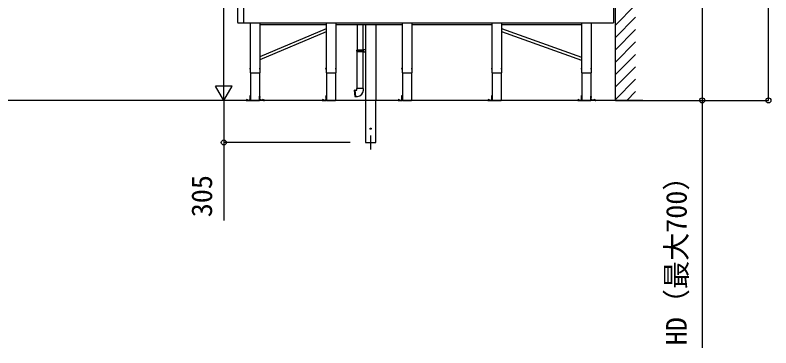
# Model space of a CAD drawing. Units: millimetres, scale not verified. Extents: x -10500 to 10500, y -15600 to 15524.
# Drawn here: x 2124 to 7596, y 6280 to 8693 of the extents above; entities that cross this region are included whole.
import ezdxf
from ezdxf.enums import TextEntityAlignment as Align

# ---------------------------------------------------------------- set-up
doc = ezdxf.new("R2010")
doc.units = ezdxf.units.MM
doc.header["$LTSCALE"] = 80
for name, color, linetype in [('0-3_YKK_12', 2, 'Continuous'), ('0-4_YKK_A1', 4, 'Continuous'), ('0-5_YKK_D', 6, 'Continuous')]:
    doc.layers.add(name, color=color, linetype=linetype)
doc.styles.add('ＭＳ ゴシック', font='')
doc.styles.get('ＭＳ ゴシック').set_extended_font_data('MS Gothic')

msp = doc.modelspace()

# ---------------------------------------------------------------- linework, layer by layer
at = {"layer": '0-3_YKK_12'}
msp.add_line((4697.76, 7819.5), (4697.76, 7719.5), dxfattribs=at)
at = {"layer": '0-4_YKK_A1'}
for p, q in [((6467.76, 11889.96), (6467.76, 8074.39)), ((3735.26, 8638.41), (3735.26, 8778.59)), ((6467.76, 8618.37), (6616.76, 8767.37)), ((6467.76, 8528.57), (6616.76, 8677.57)), ((3735.55, 8637.71), (3735.65, 8637.61)), ((3737.87, 8635.39), (3735.65, 8637.61)), ((3737.87, 8635.39), (3737.97, 8635.29)), ((3777.26, 8635), (3738.67, 8635)), ((3778.26, 8637.5), (6457.76, 8637.5)), ((3825.18, 8637.5), (3825.18, 8274.5)), ((3825.26, 8637.5), (3825.26, 8274.5)), ((3825.26, 8637.5), (3825.26, 8274.5)), ((4375.18, 8622.5), (3895.34, 8622.5)), ((4375.18, 8592.56), (3895.34, 8390.15)), ((4660.26, 8622.5), (4445.34, 8622.5)), ((4601.26, 8622.5), (4601.26, 8441.69)), ((4643.26, 8159.5), (4643.26, 8622.5)), ((4660.26, 8622.5), (4660.26, 8074.5)), ((4925.18, 8622.5), (4660.26, 8622.47)), ((4735.26, 8622.5), (4735.26, 8074.5)), ((5575.18, 8622.5), (4995.34, 8622.5)), ((5645.26, 8637.5), (5645.26, 8600.1)), ((6225.18, 8622.5), (5645.34, 8622.5)), ((5645.34, 8594.6), (6225.18, 8387.64)), ((6295.26, 8637.5), (6295.26, 8274.5)), ((6295.34, 8637.5), (6295.34, 8274.5)), ((4375.18, 8570.85), (3895.34, 8368.44)), ((5645.26, 8578.34), (5645.26, 8274.5)), ((5645.34, 8573.36), (6225.18, 8366.4)), ((6467.76, 8438.76), (6616.76, 8587.76)), ((6467.76, 8348.96), (6616.76, 8497.96)), ((4599.26, 8439.69), (4600.26, 8441.69)), ((4599.26, 8439.69), (4643.26, 8439.69)), ((4599.26, 8431.69), (4599.26, 8439.69)), ((4599.26, 8431.69), (4643.26, 8431.69)), ((4599.26, 8431.69), (4600.26, 8429.69)), ((4600.26, 8441.69), (4645.26, 8441.69)), ((4600.26, 8429.69), (4645.26, 8429.69)), ((4601.26, 8159.5), (4601.26, 8429.69)), ((4638.78, 8431.69), (4638.35, 8429.69)), ((4643.26, 8444.19), (4660.26, 8444.69)), ((4643.26, 8444.19), (4643.26, 8442.19)), ((4643.26, 8441.69), (4643.26, 8429.69)), ((4643.26, 8429.19), (4645.26, 8429.19)), ((4643.26, 8429.19), (4643.26, 8427.19)), ((4643.26, 8427.19), (4660.26, 8426.69)), ((6467.76, 8259.16), (6616.76, 8408.16)), ((6467.76, 8169.36), (6616.76, 8318.36)), ((3824.76, 8308.5), (3823.96, 8308.36)), ((3824.76, 8300.5), (3823.96, 8300.64)), ((3824.76, 8308.5), (3824.76, 8300.5)), ((3824.76, 8308.5), (3825.26, 8308.41)), ((3824.76, 8300.5), (3825.26, 8300.59)), ((3825.18, 8274.5), (3895.34, 8274.5)), ((3825.26, 8308.41), (3825.26, 8300.59)), ((3827.61, 8274.5), (3827.61, 8074.5)), ((3892.91, 8274.5), (3892.91, 8074.5)), ((3895.76, 8308.5), (3895.26, 8308.41)), ((3895.26, 8300.59), (3895.26, 8308.41)), ((3895.76, 8300.5), (3895.26, 8300.59)), ((3895.76, 8308.5), (3896.56, 8308.36)), ((3895.76, 8300.5), (3895.76, 8308.5)), ((3895.76, 8300.5), (3896.56, 8300.64)), ((4374.76, 8308.5), (4373.96, 8308.36)), ((4374.76, 8300.5), (4373.96, 8300.64)), ((4374.76, 8308.5), (4374.76, 8300.5)), ((4374.76, 8308.5), (4375.26, 8308.41)), ((4374.76, 8300.5), (4375.26, 8300.59)), ((4375.18, 8274.5), (4445.34, 8274.5)), ((4375.26, 8308.41), (4375.26, 8300.59)), ((4377.61, 8274.5), (4377.61, 8074.5)), ((4442.91, 8274.5), (4442.91, 8074.5)), ((4445.76, 8308.5), (4445.26, 8308.41)), ((4445.26, 8300.59), (4445.26, 8308.41)), ((4445.76, 8300.5), (4445.26, 8300.59)), ((4445.76, 8308.5), (4446.56, 8308.36)), ((4445.76, 8300.5), (4445.76, 8308.5)), ((4445.76, 8300.5), (4446.56, 8300.64)), ((4924.76, 8308.5), (4923.96, 8308.36)), ((4924.76, 8300.5), (4923.96, 8300.64)), ((4924.76, 8308.5), (4924.76, 8300.5)), ((4924.76, 8308.5), (4925.26, 8308.41)), ((4924.76, 8300.5), (4925.26, 8300.59)), ((4925.18, 8274.5), (4995.34, 8274.5)), ((4925.26, 8308.41), (4925.26, 8300.59)), ((4927.61, 8274.5), (4927.61, 8074.5)), ((4992.91, 8274.5), (4992.91, 8074.5)), ((4995.76, 8308.5), (4995.26, 8308.41)), ((4995.26, 8300.59), (4995.26, 8308.41)), ((4995.76, 8300.5), (4995.26, 8300.59)), ((4995.76, 8308.5), (4996.56, 8308.36)), ((4995.76, 8300.5), (4995.76, 8308.5)), ((4995.76, 8300.5), (4996.56, 8300.64)), ((5574.76, 8308.5), (5573.96, 8308.36)), ((5574.76, 8300.5), (5573.96, 8300.64)), ((5574.76, 8308.5), (5574.76, 8300.5)), ((5574.76, 8308.5), (5575.26, 8308.41)), ((5574.76, 8300.5), (5575.26, 8300.59)), ((5575.18, 8274.5), (5645.34, 8274.5)), ((5575.26, 8308.41), (5575.26, 8300.59)), ((5577.61, 8274.5), (5577.61, 8074.5)), ((5642.91, 8274.5), (5642.91, 8074.5)), ((5645.76, 8308.5), (5645.26, 8308.41)), ((5645.26, 8300.59), (5645.26, 8308.41)), ((5645.76, 8300.5), (5645.26, 8300.59)), ((5645.76, 8308.5), (5646.56, 8308.36)), ((5645.76, 8300.5), (5645.76, 8308.5)), ((5645.76, 8300.5), (5646.56, 8300.64)), ((6224.76, 8308.5), (6223.96, 8308.36)), ((6224.76, 8300.5), (6223.96, 8300.64)), ((6224.76, 8308.5), (6224.76, 8300.5)), ((6224.76, 8308.5), (6225.26, 8308.41)), ((6224.76, 8300.5), (6225.26, 8300.59)), ((6225.18, 8274.5), (6295.34, 8274.5)), ((6225.26, 8308.61), (6225.26, 8274.5)), ((6225.26, 8308.41), (6225.26, 8300.59)), ((6227.61, 8274.5), (6227.61, 8074.5)), ((6292.91, 8274.5), (6292.91, 8074.5)), ((6295.76, 8308.5), (6295.26, 8308.41)), ((6295.26, 8300.59), (6295.26, 8308.41)), ((6295.76, 8300.5), (6295.26, 8300.59)), ((6295.76, 8308.5), (6296.56, 8308.36)), ((6295.76, 8300.5), (6295.76, 8308.5)), ((6295.76, 8300.5), (6296.56, 8300.64)), ((6467.76, 8079.55), (6616.76, 8228.55)), ((4599.26, 8149.5), (4599.26, 8159.5)), ((4645.26, 8149.5), (4645.26, 8159.5)), ((3824.61, 8103.5), (3823.81, 8103.36)), ((3824.61, 8103.5), (3824.61, 8095.5)), ((3824.61, 8103.5), (3825.11, 8103.41)), ((3825.11, 8110.5), (3827.61, 8110.5)), ((3825.11, 8106.09), (3825.11, 8110.5)), ((3825.11, 8104.67), (3825.11, 8106.09)), ((3825.11, 8077.5), (3825.11, 8104.67)), ((3825.11, 8103.41), (3825.11, 8095.59)), ((3827.61, 8110.5), (3827.61, 8106.09)), ((3827.61, 8106.09), (3827.61, 8104.67)), ((3827.61, 8077.5), (3827.61, 8104.67)), ((3895.41, 8110.5), (3892.91, 8110.5)), ((3892.91, 8110.5), (3892.91, 8106.09)), ((3892.91, 8106.09), (3892.91, 8104.67)), ((3892.91, 8077.5), (3892.91, 8104.67)), ((3895.41, 8106.09), (3895.41, 8110.5)), ((3895.41, 8104.67), (3895.41, 8106.09)), ((3895.41, 8077.5), (3895.41, 8104.67)), ((3895.91, 8103.5), (3895.41, 8103.41)), ((3895.41, 8095.59), (3895.41, 8103.41)), ((3895.91, 8103.5), (3896.71, 8103.36)), ((3895.91, 8095.5), (3895.91, 8103.5)), ((4374.61, 8103.5), (4373.81, 8103.36)), ((4374.61, 8103.5), (4374.61, 8095.5)), ((4374.61, 8103.5), (4375.11, 8103.41)), ((4375.11, 8110.5), (4377.61, 8110.5)), ((4375.11, 8106.09), (4375.11, 8110.5)), ((4375.11, 8104.67), (4375.11, 8106.09)), ((4375.11, 8077.5), (4375.11, 8104.67)), ((4375.11, 8103.41), (4375.11, 8095.59)), ((4377.61, 8110.5), (4377.61, 8106.09)), ((4377.61, 8106.09), (4377.61, 8104.67)), ((4377.61, 8077.5), (4377.61, 8104.67)), ((4579.33, 8147.76), (4583.65, 8148.13)), ((4579.33, 8147.76), (4583.34, 8101.93)), ((4583.34, 8101.93), (4587.66, 8102.31)), ((4583.83, 8148.05), (4587.82, 8102.42)), ((4584.82, 8148.14), (4588.81, 8102.51)), ((4584.98, 8148.25), (4599.26, 8149.5)), ((4588.99, 8102.43), (4603.27, 8103.68)), ((4924.61, 8103.5), (4923.81, 8103.36)), ((4924.61, 8103.5), (4924.61, 8095.5)), ((4924.61, 8103.5), (4925.11, 8103.41)), ((4925.11, 8110.5), (4927.61, 8110.5)), ((4925.11, 8106.09), (4925.11, 8110.5)), ((4925.11, 8104.67), (4925.11, 8106.09)), ((4925.11, 8077.5), (4925.11, 8104.67)), ((4925.11, 8103.41), (4925.11, 8095.59)), ((4927.61, 8110.5), (4927.61, 8106.09)), ((4927.61, 8106.09), (4927.61, 8104.67)), ((4927.61, 8077.5), (4927.61, 8104.67)), ((5574.61, 8103.5), (5573.81, 8103.36)), ((5574.61, 8103.5), (5574.61, 8095.5)), ((5574.61, 8103.5), (5575.11, 8103.41)), ((5575.11, 8110.5), (5577.61, 8110.5)), ((5575.11, 8106.09), (5575.11, 8110.5)), ((5575.11, 8104.67), (5575.11, 8106.09)), ((5575.11, 8077.5), (5575.11, 8104.67)), ((5575.11, 8103.41), (5575.11, 8095.59)), ((5577.61, 8110.5), (5577.61, 8106.09)), ((5577.61, 8106.09), (5577.61, 8104.67)), ((5577.61, 8077.5), (5577.61, 8104.67)), ((6224.61, 8103.5), (6223.81, 8103.36)), ((6224.61, 8103.5), (6224.61, 8095.5)), ((6224.61, 8103.5), (6225.11, 8103.41)), ((6225.11, 8110.5), (6227.61, 8110.5)), ((6225.11, 8106.09), (6225.11, 8110.5)), ((6225.11, 8104.67), (6225.11, 8106.09)), ((6225.11, 8077.5), (6225.11, 8104.67)), ((6225.11, 8103.41), (6225.11, 8095.59)), ((6227.61, 8110.5), (6227.61, 8106.09)), ((6227.61, 8106.09), (6227.61, 8104.67)), ((6227.61, 8077.5), (6227.61, 8104.67)), ((6295.41, 8110.5), (6292.91, 8110.5)), ((6292.91, 8110.5), (6292.91, 8106.09)), ((6292.91, 8106.09), (6292.91, 8104.67)), ((6292.91, 8077.5), (6292.91, 8104.67)), ((6295.41, 8106.09), (6295.41, 8110.5)), ((6295.41, 8104.67), (6295.41, 8106.09)), ((6295.41, 8077.5), (6295.41, 8104.67)), ((6295.91, 8103.5), (6295.41, 8103.41)), ((6295.41, 8095.59), (6295.41, 8103.41)), ((6295.91, 8103.5), (6296.71, 8103.36)), ((6295.91, 8095.5), (6295.91, 8103.5)), ((6552.51, 8074.5), (6616.76, 8138.75)), ((6668.82, 8074.5), (-9281.45, 8074.5)), ((3796.02, 8074.5), (3791.61, 8074.5)), ((3796.02, 8077), (3797.44, 8077)), ((3797.44, 8074.5), (3796.02, 8074.5)), ((3797.44, 8077), (3808.74, 8077)), ((3797.44, 8074.5), (3808.74, 8074.5)), ((3798.61, 8077.92), (3798.61, 8077.5)), ((3798.61, 8077.5), (3806.61, 8077.5)), ((3799.11, 8077), (3806.11, 8077)), ((3806.61, 8077.92), (3806.61, 8077.5)), ((3808.74, 8074.5), (3808.74, 8077)), ((3810.47, 8077), (3808.74, 8077)), ((3808.74, 8074.5), (3810.47, 8074.5)), ((3810.47, 8074.5), (3824.61, 8074.5)), ((3825.11, 8082.61), (3819.5, 8077)), ((3824.61, 8095.5), (3823.81, 8095.64)), ((3824.61, 8095.5), (3825.11, 8095.59)), ((3827.61, 8074.5), (3892.91, 8074.5)), ((3895.91, 8095.5), (3895.41, 8095.59)), ((3895.41, 8082.61), (3901.01, 8077)), ((3895.91, 8095.5), (3896.71, 8095.64)), ((3910.04, 8074.5), (3895.91, 8074.5)), ((3910.04, 8077), (3911.77, 8077)), ((3911.77, 8074.5), (3910.04, 8074.5)), ((3911.77, 8074.5), (3911.77, 8077)), ((3923.08, 8077), (3911.77, 8077)), ((3923.08, 8074.5), (3911.77, 8074.5)), ((3913.91, 8077.92), (3913.91, 8077.5)), ((3913.91, 8077.5), (3921.91, 8077.5)), ((3914.41, 8077), (3921.41, 8077)), ((3921.91, 8077.92), (3921.91, 8077.5)), ((3924.49, 8077), (3923.08, 8077)), ((3923.08, 8074.5), (3924.49, 8074.5)), ((3924.49, 8074.5), (3928.91, 8074.5)), ((4346.02, 8074.5), (4341.61, 8074.5)), ((4346.02, 8077), (4347.44, 8077)), ((4347.44, 8074.5), (4346.02, 8074.5)), ((4347.44, 8077), (4358.74, 8077)), ((4347.44, 8074.5), (4358.74, 8074.5)), ((4348.61, 8077.92), (4348.61, 8077.5)), ((4348.61, 8077.5), (4356.61, 8077.5)), ((4349.11, 8077), (4356.11, 8077)), ((4356.61, 8077.92), (4356.61, 8077.5)), ((4358.74, 8074.5), (4358.74, 8077)), ((4360.47, 8077), (4358.74, 8077)), ((4358.74, 8074.5), (4360.47, 8074.5)), ((4360.47, 8074.5), (4374.61, 8074.5)), ((4375.11, 8082.61), (4369.5, 8077)), ((4374.61, 8095.5), (4373.81, 8095.64)), ((4374.61, 8095.5), (4375.11, 8095.59)), ((4377.61, 8074.5), (4442.91, 8074.5)), ((4660.26, 8074.5), (4660.26, 7769.5)), ((4735.26, 7769.5), (4735.26, 8074.5)), ((4896.02, 8074.5), (4891.61, 8074.5)), ((4896.02, 8077), (4897.44, 8077)), ((4897.44, 8074.5), (4896.02, 8074.5)), ((4897.44, 8077), (4908.74, 8077)), ((4897.44, 8074.5), (4908.74, 8074.5)), ((4898.61, 8077.92), (4898.61, 8077.5)), ((4898.61, 8077.5), (4906.61, 8077.5)), ((4899.11, 8077), (4906.11, 8077)), ((4906.61, 8077.92), (4906.61, 8077.5)), ((4908.74, 8074.5), (4908.74, 8077)), ((4910.47, 8077), (4908.74, 8077)), ((4908.74, 8074.5), (4910.47, 8074.5)), ((4910.47, 8074.5), (4924.61, 8074.5)), ((4925.11, 8082.61), (4919.5, 8077)), ((4924.61, 8095.5), (4923.81, 8095.64)), ((4924.61, 8095.5), (4925.11, 8095.59)), ((4927.61, 8074.5), (4992.91, 8074.5)), ((5546.02, 8074.5), (5541.61, 8074.5)), ((5546.02, 8077), (5547.44, 8077)), ((5547.44, 8074.5), (5546.02, 8074.5)), ((5547.44, 8077), (5558.74, 8077)), ((5547.44, 8074.5), (5558.74, 8074.5)), ((5548.61, 8077.92), (5548.61, 8077.5)), ((5548.61, 8077.5), (5556.61, 8077.5)), ((5549.11, 8077), (5556.11, 8077)), ((5556.61, 8077.92), (5556.61, 8077.5)), ((5558.74, 8074.5), (5558.74, 8077)), ((5560.47, 8077), (5558.74, 8077)), ((5558.74, 8074.5), (5560.47, 8074.5)), ((5560.47, 8074.5), (5574.61, 8074.5)), ((5575.11, 8082.61), (5569.5, 8077)), ((5574.61, 8095.5), (5573.81, 8095.64)), ((5574.61, 8095.5), (5575.11, 8095.59)), ((5577.61, 8074.5), (5642.91, 8074.5)), ((6196.02, 8074.5), (6191.61, 8074.5)), ((6196.02, 8077), (6197.44, 8077)), ((6197.44, 8074.5), (6196.02, 8074.5)), ((6197.44, 8077), (6208.74, 8077)), ((6197.44, 8074.5), (6208.74, 8074.5)), ((6198.61, 8077.92), (6198.61, 8077.5)), ((6198.61, 8077.5), (6206.61, 8077.5)), ((6199.11, 8077), (6206.11, 8077)), ((6206.61, 8077.92), (6206.61, 8077.5)), ((6208.74, 8074.5), (6208.74, 8077)), ((6210.47, 8077), (6208.74, 8077)), ((6208.74, 8074.5), (6210.47, 8074.5)), ((6210.47, 8074.5), (6224.61, 8074.5)), ((6225.11, 8082.61), (6219.5, 8077)), ((6224.61, 8095.5), (6223.81, 8095.64)), ((6224.61, 8095.5), (6225.11, 8095.59)), ((6227.61, 8074.5), (6292.91, 8074.5)), ((6295.91, 8095.5), (6295.41, 8095.59)), ((6295.41, 8082.61), (6301.01, 8077)), ((6295.91, 8095.5), (6296.71, 8095.64)), ((6310.04, 8074.5), (6295.91, 8074.5)), ((6310.04, 8077), (6311.77, 8077)), ((6311.77, 8074.5), (6310.04, 8074.5)), ((6311.77, 8074.5), (6311.77, 8077)), ((6323.08, 8077), (6311.77, 8077)), ((6323.08, 8074.5), (6311.77, 8074.5)), ((6313.91, 8077.92), (6313.91, 8077.5)), ((6313.91, 8077.5), (6321.91, 8077.5)), ((6314.41, 8077), (6321.41, 8077)), ((6321.91, 8077.92), (6321.91, 8077.5)), ((6324.49, 8077), (6323.08, 8077)), ((6323.08, 8074.5), (6324.49, 8074.5)), ((6324.49, 8074.5), (6328.91, 8074.5)), ((4660.26, 7769.5), (4735.26, 7769.5))]:
    msp.add_line(p, q, dxfattribs=at)
for points in [[(3778.26, 8779.5), (6457.76, 8779.5), (6457.76, 8637.5)], [(3778.26, 8778.59), (3778.26, 8638.41), (3778.26, 8636)], [(3895.26, 8637.5), (3895.26, 8330.36), (3895.26, 8308.61), (3895.26, 8274.5)], [(3895.34, 8637.5), (3895.34, 8330.4), (3895.34, 8308.64), (3895.34, 8274.5)], [(4375.18, 8637.5), (4375.18, 8600.07), (4375.18, 8578.31), (4375.18, 8274.5)], [(4375.26, 8637.5), (4375.26, 8600.1), (4375.26, 8578.34), (4375.26, 8274.5)], [(4445.26, 8637.5), (4445.26, 8600.1), (4445.26, 8578.34), (4445.26, 8274.5)], [(4445.34, 8637.5), (4445.34, 8600.07), (4445.34, 8578.31), (4445.34, 8274.5)], [(4925.18, 8637.5), (4925.18, 8600.07), (4925.18, 8578.31), (4925.18, 8274.5)], [(4925.26, 8637.5), (4925.26, 8600.1), (4925.26, 8578.34), (4925.26, 8274.5)], [(4995.26, 8637.5), (4995.26, 8600.1), (4995.26, 8578.34), (4995.26, 8274.5)], [(4995.34, 8637.5), (4995.34, 8600.07), (4995.34, 8578.31), (4995.34, 8274.5)], [(5575.18, 8637.5), (5575.18, 8600.07), (5575.18, 8578.31), (5575.18, 8274.5)], [(5575.26, 8637.5), (5575.26, 8600.1), (5575.26, 8578.34), (5575.26, 8274.5)], [(5645.34, 8637.5), (5645.34, 8600.07), (5645.34, 8578.31), (5645.34, 8274.5)], [(6225.18, 8637.5), (6225.18, 8330.4), (6225.18, 8308.64), (6225.18, 8274.5)], [(6225.26, 8637.5), (6225.26, 8330.36), (6225.26, 8308.61), (6225.26, 8274.5)], [(4638.78, 8431.69), (4638.78, 8439.69), (4638.35, 8441.69)], [(4643.26, 8442.19), (4645.26, 8442.19), (4645.26, 8429.19)], [(4645.26, 8159.5), (4622.26, 8159.5), (4599.26, 8159.5)], [(3791.61, 8074.5), (3791.61, 8077), (3796.02, 8077)], [(3810.47, 8074.5), (3810.47, 8077), (3824.61, 8077)], [(3910.04, 8074.5), (3910.04, 8077), (3895.91, 8077)], [(3928.91, 8074.5), (3928.91, 8077), (3924.49, 8077)], [(4341.61, 8074.5), (4341.61, 8077), (4346.02, 8077)], [(4360.47, 8074.5), (4360.47, 8077), (4374.61, 8077)], [(4891.61, 8074.5), (4891.61, 8077), (4896.02, 8077)], [(4910.47, 8074.5), (4910.47, 8077), (4924.61, 8077)], [(5541.61, 8074.5), (5541.61, 8077), (5546.02, 8077)], [(5560.47, 8074.5), (5560.47, 8077), (5574.61, 8077)], [(6191.61, 8074.5), (6191.61, 8077), (6196.02, 8077)], [(6210.47, 8074.5), (6210.47, 8077), (6224.61, 8077)], [(6310.04, 8074.5), (6310.04, 8077), (6295.91, 8077)], [(6328.91, 8074.5), (6328.91, 8077), (6324.49, 8077)]]:
    msp.add_lwpolyline(points, dxfattribs=at)
msp.add_circle((4697.76, 7869.5), 4.5, dxfattribs=at)
for centre, radius, start, end in [((3736.26, 8638.41), 1, 180, 225), ((3738.67, 8636), 1, 225, 270), ((3777.26, 8636), 1, 270, 0), ((3828.86, 8304.5), 6.5, 147.94412, 212.05588), ((3824.11, 8307.47), 0.9, 100, 147.94412), ((3824.11, 8301.53), 0.9, 212.05588, 260), ((3896.4, 8307.47), 0.9, 32.05588, 80), ((3896.4, 8301.53), 0.9, 280, 327.94412), ((3891.66, 8304.5), 6.5, 327.94412, 32.05588), ((4378.86, 8304.5), 6.5, 147.94412, 212.05588), ((4374.11, 8307.47), 0.9, 100, 147.94412), ((4374.11, 8301.53), 0.9, 212.05588, 260), ((4446.4, 8307.47), 0.9, 32.05588, 80), ((4446.4, 8301.53), 0.9, 280, 327.94412), ((4441.66, 8304.5), 6.5, 327.94412, 32.05588), ((4928.86, 8304.5), 6.5, 147.94412, 212.05588), ((4924.11, 8307.47), 0.9, 100, 147.94412), ((4924.11, 8301.53), 0.9, 212.05588, 260), ((4996.4, 8307.47), 0.9, 32.05588, 80), ((4996.4, 8301.53), 0.9, 280, 327.94412), ((4991.66, 8304.5), 6.5, 327.94412, 32.05588), ((5578.86, 8304.5), 6.5, 147.94412, 212.05588), ((5574.11, 8307.47), 0.9, 100, 147.94412), ((5574.11, 8301.53), 0.9, 212.05588, 260), ((5646.4, 8307.47), 0.9, 32.05588, 80), ((5646.4, 8301.53), 0.9, 280, 327.94412), ((5641.66, 8304.5), 6.5, 327.94412, 32.05588), ((6228.86, 8304.5), 6.5, 147.94412, 212.05588), ((6224.11, 8307.47), 0.9, 100, 147.94412), ((6224.11, 8301.53), 0.9, 212.05588, 260), ((6296.4, 8307.47), 0.9, 32.05588, 80), ((6296.4, 8301.53), 0.9, 280, 327.94412), ((6291.66, 8304.5), 6.5, 327.94412, 32.05588), ((3828.71, 8099.5), 6.5, 147.94412, 212.05588), ((3823.96, 8102.47), 0.9, 100, 147.94412), ((3896.55, 8102.47), 0.9, 32.05588, 80), ((3891.81, 8099.5), 6.5, 327.94412, 32.05588), ((4378.71, 8099.5), 6.5, 147.94412, 212.05588), ((4373.96, 8102.47), 0.9, 100, 147.94412), ((4583.66, 8147.93), 0.2, 21.60155, 95), ((4584.32, 8148.19), 0.5, 201.60155, 348.39845), ((4585, 8148.05), 0.2, 95, 168.39845), ((4587.64, 8102.51), 0.2, 275, 348.39845), ((4588.32, 8102.37), 0.5, 21.60155, 168.39845), ((4588.98, 8102.63), 0.2, 201.60155, 275), ((4599.26, 8149.5), 46, 275, 0), ((4928.71, 8099.5), 6.5, 147.94412, 212.05588), ((4923.96, 8102.47), 0.9, 100, 147.94412), ((5578.71, 8099.5), 6.5, 147.94412, 212.05588), ((5573.96, 8102.47), 0.9, 100, 147.94412), ((6228.71, 8099.5), 6.5, 147.94412, 212.05588), ((6223.96, 8102.47), 0.9, 100, 147.94412), ((6296.55, 8102.47), 0.9, 32.05588, 80), ((6291.81, 8099.5), 6.5, 327.94412, 32.05588), ((3799.61, 8077.92), 1, 126.03188, 180), ((3799.11, 8077.5), 0.5, 180, 270), ((3802.61, 8073.8), 6.1, 53.96812, 126.03188), ((3806.11, 8077.5), 0.5, 270, 0), ((3805.61, 8077.92), 1, 0, 53.96812), ((3823.96, 8096.53), 0.9, 212.05588, 260), ((3824.61, 8077.5), 0.5, 270, 0), ((3824.61, 8077.5), 3, 270, 0), ((3895.91, 8077.5), 3, 180, 270), ((3895.91, 8077.5), 0.5, 180, 270), ((3896.55, 8096.53), 0.9, 280, 327.94412), ((3914.91, 8077.92), 1, 126.03188, 180), ((3914.41, 8077.5), 0.5, 180, 270), ((3917.91, 8073.8), 6.1, 53.96812, 126.03188), ((3921.41, 8077.5), 0.5, 270, 0), ((3920.91, 8077.92), 1, 0, 53.96812), ((4349.61, 8077.92), 1, 126.03188, 180), ((4349.11, 8077.5), 0.5, 180, 270), ((4352.61, 8073.8), 6.1, 53.96812, 126.03188), ((4356.11, 8077.5), 0.5, 270, 0), ((4355.61, 8077.92), 1, 0, 53.96812), ((4373.96, 8096.53), 0.9, 212.05588, 260), ((4374.61, 8077.5), 0.5, 270, 0), ((4374.61, 8077.5), 3, 270, 0), ((4899.61, 8077.92), 1, 126.03188, 180), ((4899.11, 8077.5), 0.5, 180, 270), ((4902.61, 8073.8), 6.1, 53.96812, 126.03188), ((4906.11, 8077.5), 0.5, 270, 0), ((4905.61, 8077.92), 1, 0, 53.96812), ((4923.96, 8096.53), 0.9, 212.05588, 260), ((4924.61, 8077.5), 0.5, 270, 0), ((4924.61, 8077.5), 3, 270, 0), ((5549.61, 8077.92), 1, 126.03188, 180), ((5549.11, 8077.5), 0.5, 180, 270), ((5552.61, 8073.8), 6.1, 53.96812, 126.03188), ((5556.11, 8077.5), 0.5, 270, 0), ((5555.61, 8077.92), 1, 0, 53.96812), ((5573.96, 8096.53), 0.9, 212.05588, 260), ((5574.61, 8077.5), 0.5, 270, 0), ((5574.61, 8077.5), 3, 270, 0), ((6199.61, 8077.92), 1, 126.03188, 180), ((6199.11, 8077.5), 0.5, 180, 270), ((6202.61, 8073.8), 6.1, 53.96812, 126.03188), ((6206.11, 8077.5), 0.5, 270, 0), ((6205.61, 8077.92), 1, 0, 53.96812), ((6223.96, 8096.53), 0.9, 212.05588, 260), ((6224.61, 8077.5), 0.5, 270, 0), ((6224.61, 8077.5), 3, 270, 0), ((6295.91, 8077.5), 3, 180, 270), ((6295.91, 8077.5), 0.5, 180, 270), ((6296.55, 8096.53), 0.9, 280, 327.94412), ((6314.91, 8077.92), 1, 126.03188, 180), ((6314.41, 8077.5), 0.5, 180, 270), ((6317.91, 8073.8), 6.1, 53.96812, 126.03188), ((6321.41, 8077.5), 0.5, 270, 0), ((6320.91, 8077.92), 1, 0, 53.96812)]:
    msp.add_arc(centre, radius, start, end, dxfattribs=at)
at = {"layer": '0-5_YKK_D'}
for p, q in [((7578.24, 8074.39), (7578.24, 11246.57)), ((3634.76, 8194.39), (3634.76, 10649.5)), ((3634.76, 8074.39), (3634.76, 8282.23)), ((3634.76, 8074.39), (3574.76, 8178.31)), ((3694.76, 8178.31), (3574.76, 8178.31)), ((3634.76, 8074.39), (3694.76, 8178.31)), ((3633.82, 8074.5), (3633.76, 8074.5)), ((3634.76, 8074.39), (3635.76, 8074.39)), ((6471.26, 8074.5), (7099.24, 8074.5)), ((6471.26, 8074.39), (7579.24, 8074.39)), ((4549.26, 7769.5), (3633.76, 7769.5))]:
    msp.add_line(p, q, dxfattribs=at)
for points in [[(7098.24, 8774.5), (7098.24, 8074.5), (7098.24, 6280.07)], [(3634.76, 8074.5), (3634.76, 7769.5), (3634.76, 7202.55)]]:
    msp.add_lwpolyline(points, dxfattribs=at)
for centre in [(7098.24, 8074.5), (7578.24, 8074.39), (3634.76, 7769.5)]:
    msp.add_circle(centre, 18, dxfattribs=at)

# ---------------------------------------------------------------- texts
at = {"layer": '0-5_YKK_D', "style": 'ＭＳ ゴシック'}
for s, p in [('305', (3594.76, 7227.48)), ('HD（最大700）', (7031.58, 6299.2))]:
    msp.add_text(s, height=149.6, rotation=90, dxfattribs=at).set_placement(p, align=Align.BOTTOM_LEFT)

doc.saveas('drawing.dxf')
